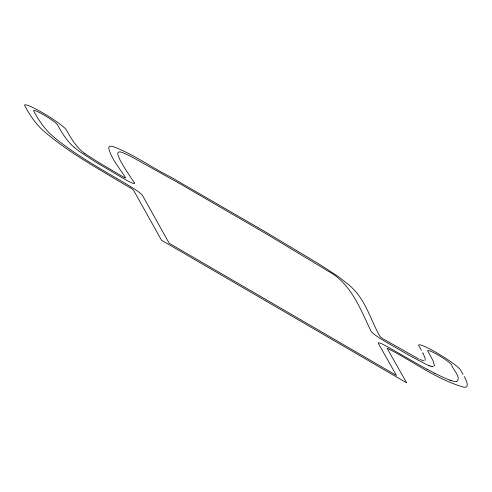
<?xml version="1.0" encoding="UTF-8"?>
<svg xmlns="http://www.w3.org/2000/svg" width="492" height="492" viewBox="0 0 492 492"><rect width="100%" height="100%" fill="white"/><g stroke="black" fill="none" stroke-linecap="round" stroke-linejoin="round"><path stroke-width="0.74" d="M434.35 365.15L432.966 360.568L427.819 351.005A14.071 1.648 31.6 0 1 438.083 355.027A14.071 1.648 31.6 0 1 451.625 364.849C452.529 369.357 461.558 377.13 456.89 381.478M434.331 365.316L434.221 365.753M425.229 360.218L424.983 357.727L422.942 353.151M433.384 366.472L432.806 366.552M424.178 360.919L419.91 359.504M432.628 366.552L432.29 366.534M432.087 366.509L431.152 366.319M431.017 366.276L430.531 366.134A20.99 2.454 31.6 0 1 430.291 366.054L430.119 365.999M451.521 380.685L449.885 380.125M430.051 365.974L429.762 365.87A19.735 2.306 31.6 0 1 429.227 365.667L428.68 365.445M428.618 365.421L428.341 365.304M428.114 365.205L426.312 364.394M425.648 364.08L410.426 356.042L384.719 341.239A14.077 1.648 31.6 0 1 371.522 331.891L371.312 331.633M418.987 359.055L418.661 358.889M417.997 358.557L383.489 339.068A3.518 0.412 31.6 0 1 380.101 336.614C371.159 321.221 366.706 303.078 354.129 289.942A106.026 12.405 31.6 0 0 352.34 288.072A75.946 8.887 31.6 0 0 349.757 285.6L338.822 276.928L321.682 265.717A110.479 12.927 31.6 0 0 316.135 262.291L265.717 232.064L170.706 177.028C151.198 167.366 133.258 153.953 112.693 146.468C111.155 145.896 108.375 146.099 108.757 148.4C111.604 159.371 119.747 168.153 125.478 177.717A3.518 0.412 31.6 0 1 122.932 176.745L99.353 162.864L85.393 153.935M434.78 373.262L427.13 369.264M130.079 187.716L121.481 182.717C95.153 166.911 67.976 151.837 44.563 131.77C36.187 124.648 29.926 115.46 24.797 105.817A24.631 2.878 31.6 0 1 38.53 110.472L44.434 113.843A24.631 2.878 31.6 0 1 66.463 130.054C71.162 138.633 76.395 147.366 84.44 153.246M85.153 153.768L84.593 153.356M74.046 147.163L77.736 150.171A20.99 2.454 31.6 0 0 78.025 150.392L78.843 151.001A19.735 2.306 31.6 0 0 79.47 151.462L96.223 162.397L124.162 178.922A14.065 1.648 31.6 0 0 134.457 182.999L134.408 182.913M73.911 147.046C67.176 141.382 62.035 133.117 57.533 124.857A14.071 1.648 31.6 0 0 44.944 115.595L41.574 113.67A14.071 1.648 31.6 0 0 33.72 111.007C39.009 121.05 45.651 130.509 54.557 137.668C77.428 156.388 103.658 170.484 128.929 185.589A14.083 1.648 31.6 0 1 142.262 195.103L142.366 195.244A13.069 1.531 31.6 0 1 142.416 195.312L169.199 243.269L396.503 375.482L378.342 343.391A14.071 1.648 31.6 0 1 388.588 347.389L415.771 363.034A100.639 11.771 31.6 0 0 427.142 369.277M134.353 182.833L125.14 168.873L120.116 160.257L117.865 154.58L117.84 152.944L118.529 152.059L120.066 151.88L122.422 152.471L130.503 156.21L179.863 183.694L266.639 234.063L323.761 268.478A57.896 6.771 31.6 0 1 324.806 269.142L325.649 269.678A44.286 5.178 31.6 0 1 327.039 270.569C350.95 282.691 360.144 308.791 371.109 331.313M463.009 374.418L460.555 370.046A24.631 2.878 31.6 0 0 436.853 352.85A24.631 2.878 31.6 0 0 418.889 345.808L421.392 350.267M464.202 376.614C466.76 380.66 469.848 388.655 463.587 387.136C436.97 379.461 414.135 362.204 389.818 349.56A3.518 0.412 31.6 0 0 387.259 348.564L406.656 382.844L161.511 240.256L133.541 190.213A3.518 0.412 31.6 0 0 130.165 187.766M422.739 352.764L422.923 353.115M456.816 381.429A60.541 7.085 31.6 0 1 451.619 380.753M450.014 380.218A55.418 6.482 31.6 0 1 434.731 373.219"/></g></svg>
